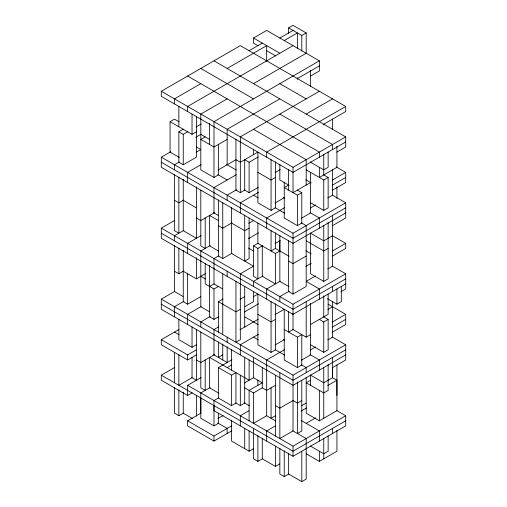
<?xml version="1.0" encoding="UTF-8"?>
<svg xmlns="http://www.w3.org/2000/svg" width="507" height="507" viewBox="0 0 507 507"><rect width="100%" height="100%" fill="white"/><g stroke="black" fill="none" stroke-linecap="round" stroke-linejoin="round"><path stroke-width="0.76" d="M174.465 382.785L174.465 352.365M178.857 354.9L178.857 385.32L192.033 377.715L192.033 357.435M200.81 296.595L187.641 304.2L183.249 301.665L183.249 250.185M200.81 397.995L200.81 418.275L213.986 425.88L218.371 423.345L218.371 413.205M213.986 425.88L213.986 405.6M213.986 268.317L213.986 283.92L222.548 288.863M253.5 362.112L253.5 377.715L262.499 382.912M275.453 161.847L275.453 207.87L271.061 210.405L257.892 202.8L257.892 152.1L240.331 162.24L235.939 159.705L217.934 170.099M279.845 235.362L279.845 250.965L275.453 253.5L257.892 243.36L257.892 223.08M332.193 367.771L345.704 359.97L345.704 344.76L293.014 375.18L293.014 430.95L279.845 438.555L279.845 372.645M293.014 329.55L293.014 313.947M297.406 48.558L297.406 32.955L284.237 40.56M306.19 448.695L306.19 438.555L292.678 430.754M306.19 301.665L306.19 337.155L310.582 334.62M332.535 367.575L332.535 377.715L323.751 382.785L310.24 374.984M336.927 395.46L336.927 365.04M345.704 141.96L293.014 172.38L161.296 96.33L161.296 91.26L240.331 45.63L345.704 106.47L345.704 111.54L323.415 124.411M258.228 45.826L253.5 43.095L253.5 38.025L266.669 30.42L319.359 60.84L319.359 70.98L310.797 75.923M249.108 50.7L262.284 43.095M288.629 33.348L288.629 27.885L293.014 25.35L306.19 32.955L306.19 53.235L253.5 83.655M200.81 83.655L174.465 98.865L174.465 103.935M227.155 68.445L266.669 45.63L266.669 61.233M279.845 38.025L293.014 30.42M288.629 27.885L301.798 35.49L306.19 32.955M293.014 45.63L187.641 106.47L187.641 111.54M179.294 157.424L170.073 152.1L170.073 121.68L174.465 119.145L179.079 121.807M227.155 98.865L200.81 114.075L200.81 169.845L213.986 177.45L218.371 174.915L218.371 144.495M196.418 116.217L196.418 157.17L183.249 164.775L178.857 162.24L178.857 131.82L183.471 129.158M178.857 131.82L183.249 134.355L187.856 131.693M195.981 127.004L201.247 123.962M170.073 121.68L192.033 134.355L196.418 131.82M319.359 60.84L213.986 121.68L213.986 177.45M345.704 212.94L293.014 243.36L161.296 167.31L161.296 157.17L170.751 151.707M195.746 137.283L201.146 134.159M297.07 78.781L319.359 65.91M205.202 136.89L200.81 139.425L213.986 147.03L227.155 139.425M279.845 98.865L227.155 129.285L227.155 164.775M179.193 162.044L174.465 164.775L174.465 169.845M196.082 152.296L200.81 149.565L196.203 146.903M319.359 91.26L240.331 136.89L240.331 192.66L244.938 189.998M201.146 164.579L187.641 172.38L187.641 182.52M306.19 114.075L332.535 98.865M183.471 200.138L178.857 202.8L174.465 200.265M258.329 187.337L249.108 192.66L244.716 190.125L244.716 159.705L249.108 162.24L258.329 156.917M345.704 106.47L266.669 152.1L266.669 157.17M236.275 174.719L213.986 187.59L213.986 212.94M345.704 283.92L293.014 314.34L161.296 238.29L161.296 228.15L174.807 220.349M236.611 189.732L227.155 195.195L227.155 200.265M275.016 172.633L280.282 169.592M183.921 230.292L174.465 235.755L174.465 240.825M214.423 212.687L200.81 220.545L196.418 218.01M275.453 177.45L271.061 179.985L257.892 172.38M161.296 91.26L293.014 167.31L345.704 136.89L345.704 147.03L336.927 152.1M258.564 192.267L240.331 202.8L240.331 212.94M201.146 235.559L187.641 243.36L187.641 253.5M288.629 185.055L284.237 187.59L297.406 195.195L301.798 192.66L301.798 223.08L297.406 225.615L284.237 218.01L284.237 182.127M231.984 222.827L222.763 228.15L218.371 225.615M275.016 203.053L284.237 197.73M310.582 182.52L293.014 192.66L293.014 167.31M210.266 245.502L200.81 250.965L200.81 306.735L209.372 311.678M248.772 223.276L253.5 220.545M306.19 169.845L323.751 179.985L328.143 177.45L328.143 207.87L323.751 210.405L310.582 202.8M284.452 207.743L266.669 218.01L266.669 228.15M332.535 179.985L345.704 172.38L345.704 182.52L332.535 190.125M249.108 228.15L244.716 230.685L231.547 223.08M174.465 271.245L178.857 273.78L183.471 271.118M332.535 185.055L345.704 177.45M218.713 255.839L213.986 258.57L213.986 268.71M248.436 238.683L258.564 232.827M218.371 199.872L218.371 256.035L222.763 258.57L231.984 253.247M310.24 208.066L315.646 204.942M327.807 197.926L332.535 195.195L345.704 202.8L345.704 218.01L332.535 225.615M345.704 354.9L293.014 385.32L161.296 309.27L161.296 299.13L174.807 291.329M183.249 271.245L196.418 278.85L205.88 273.393M262.499 245.768L257.892 248.43L257.892 278.85L253.5 276.315L253.5 245.895L258.107 243.233M301.361 218.263L310.582 212.94L310.582 172.38M275.016 243.613L280.282 240.572M161.296 157.17L293.014 233.22L345.704 202.8M183.921 301.272L174.465 306.735L174.465 316.875M209.594 286.455L214.201 283.793M345.704 207.87L293.014 238.29L161.296 162.24M205.202 263.64L205.202 283.92L213.986 288.99L218.593 286.328M253.836 265.979L240.331 273.78L240.331 339.69L235.939 342.225L235.939 281.385M201.146 306.539L187.641 314.34L187.641 324.48M218.371 332.085L218.371 301.665L222.985 299.003M262.956 275.922L253.5 281.385L253.5 286.455M332.535 235.755L323.751 240.825L310.24 233.024M196.203 355.027L187.641 359.97L161.296 344.76L161.296 339.69L179.079 329.423M306.19 256.035L293.014 263.64L288.629 261.105M210.266 316.482L200.81 321.945L200.81 327.015M240.109 299.257L244.716 296.595M328.143 248.43L323.751 250.965L306.19 240.825M209.594 265.395L209.594 316.875L213.986 319.41L218.593 316.748M253.278 296.722L257.892 294.06L257.892 344.76L271.061 352.365L275.453 349.83L275.453 303.807M280.181 281.189L266.669 288.99L266.669 299.13M305.854 266.371L311.254 263.247M332.535 250.965L345.704 243.36L345.704 248.43L332.535 256.035M240.331 309.27L235.939 311.805L218.371 301.665M244.938 306.608L253.5 301.665L253.5 291.525M218.713 326.819L213.986 329.55L213.986 354.9M244.38 312.001L258.564 303.807M178.857 319.41L178.857 339.69L192.033 347.295L196.418 344.76M289.301 291.132L279.845 296.595L279.845 301.665M315.646 275.922L306.19 281.385L319.359 288.99L319.359 299.13M327.807 268.906L332.535 266.175L345.704 273.78L345.704 288.99L340.977 291.721M161.296 339.69L187.641 354.9L196.203 349.957M288.629 240.825L288.629 291.525L293.014 294.06L306.19 286.455L306.19 225.615L301.462 222.884M192.248 392.798L187.641 395.46L161.296 380.25L161.296 375.18L174.465 367.575M239.988 329.746L258.228 319.214M310.582 233.22L310.582 273.78L323.751 281.385L328.143 278.85L328.143 222.687M275.016 314.594L284.237 309.27L284.237 359.97L297.406 367.575L301.798 365.04L301.798 334.62L297.406 337.155L284.237 329.55M161.296 228.15L293.014 304.2L345.704 273.78M214.423 354.647L200.81 362.505L196.418 359.97M275.453 319.41L271.061 321.945L257.892 314.34M345.704 278.85L293.014 309.27L161.296 233.22M222.763 354.9L218.371 357.435L218.371 341.832M258.564 334.227L240.331 344.76L240.331 354.9M187.641 395.46L187.641 385.32L201.146 377.519M218.371 367.575L231.547 375.18L235.939 372.645L235.939 403.065L231.547 405.6L218.371 397.995L218.371 367.575L231.984 359.717M227.155 367.575L231.769 364.913M293.236 329.423L288.629 332.085L288.629 311.805M327.921 309.397L332.535 306.735M327.465 298.737L336.927 304.2L341.312 301.665L341.312 286.455M275.016 345.014L284.237 339.69M310.582 324.48L328.143 314.34L328.143 294.06M210.266 387.468L200.81 392.925L200.81 413.598M319.144 319.283L323.751 321.945L328.143 319.41L328.143 349.83L323.751 352.365L310.582 344.76M284.452 349.703L266.669 359.97L266.669 415.74L253.5 423.345L253.5 392.925L262.721 387.602M332.193 322.141L345.704 314.34L328.143 304.2M174.465 387.468L174.465 413.205L178.857 415.74L183.471 413.078M332.193 327.211L345.704 319.41M218.713 397.799L213.986 400.53L213.986 410.67L293.014 456.3L345.704 425.88L345.704 415.74L336.483 410.417M244.38 382.981L253.836 377.519M332.193 332.281L345.704 324.48L345.704 314.34M231.769 430.823L213.986 441.09L187.641 425.88L187.641 420.81L200.81 413.205M310.24 350.026L315.646 346.902M327.807 339.886L332.535 337.155L345.704 344.76M262.284 382.785L249.108 390.39L249.108 420.81M301.361 360.224L310.582 354.9L310.582 303.42M217.934 418.529L223.207 415.487M235.717 402.938L240.331 405.6L244.716 403.065L244.716 357.435M275.453 385.32L266.669 390.39L262.284 387.855L262.284 367.575M345.704 349.83L293.014 380.25L161.296 304.2M248.893 410.797L240.331 415.74L240.331 425.88M187.641 420.81L213.986 436.02L231.769 425.753M310.582 380.25L306.19 382.785L323.751 392.925L328.143 390.39L328.143 364.647M293.014 400.53L279.845 408.135L275.453 405.6M275.453 415.74L271.061 418.275L271.061 387.855M301.798 400.53L297.406 403.065L292.799 400.403M327.706 385.574L336.927 380.25L336.927 410.67L319.359 420.81L306.19 413.205L306.19 377.322M301.576 405.727L306.19 403.065M275.231 426.007L266.669 430.95L266.669 441.09M301.12 411.063L306.526 407.939M231.547 420.81L231.547 441.09L249.108 451.23L253.722 448.568M306.19 423.345L315.646 417.882M253.5 428.415L253.5 458.835L257.892 461.37L262.499 458.708M187.641 385.32L293.014 446.16L345.704 415.74M345.704 420.81L293.014 451.23L161.296 375.18M262.284 438.555L262.284 458.835L275.453 466.44L279.845 463.905M279.845 448.302L279.845 474.045L284.237 476.58L288.844 473.918M306.19 453.765L319.359 461.37L336.927 451.23L336.927 430.17M288.629 453.765L288.629 474.045L301.798 481.65L306.19 479.115L306.19 448.308M253.5 38.025L279.845 53.235M266.333 50.504L275.789 55.966M279.845 83.655L306.19 98.865M213.986 60.84L345.704 136.89M200.81 68.445L253.5 98.865M279.845 114.075L332.535 144.495L332.535 149.565M187.641 76.05L319.359 152.1L319.359 157.17M336.249 166.917L345.704 172.38M253.5 129.285L306.19 159.705L306.19 185.055M310.24 162.044L323.751 169.845L328.143 167.31L328.143 152.1M323.529 174.788L328.143 177.45M305.854 179.789L311.254 182.907M200.81 134.355L209.809 139.552M289.066 185.309L279.845 179.985L279.845 164.382M297.191 189.998L301.798 192.66M226.819 164.579L236.275 170.041M283.559 197.337L284.909 198.117M309.904 212.547L319.359 218.01L319.359 228.15M332.193 235.559L345.704 243.36M217.699 174.522L227.155 179.985M253.5 195.195L258.228 197.926M275.117 207.674L284.573 213.136M240.331 192.66L235.939 190.125L235.939 139.425M305.854 250.769L311.254 253.887M213.764 212.813L218.593 215.602M275.231 248.303L289.066 256.288M183.249 200.265L196.418 207.87M218.815 220.798L209.594 215.475L209.594 245.895L218.815 251.219M253.5 245.895L257.892 248.43M248.436 248.037L253.836 251.161M231.211 253.304L253.5 266.175M289.066 286.709L279.845 281.385L279.845 240.825M323.529 316.748L328.143 319.41M200.81 276.315L205.424 278.977M292.577 329.297L306.19 337.155M244.938 317.002L258.107 324.607M283.559 339.297L284.909 340.083M309.904 354.507L319.359 359.97L319.359 370.11M336.927 380.25L332.535 377.715L332.535 357.435M183.027 296.468L174.465 291.525L174.465 245.502M253.5 337.155L258.228 339.886M275.117 349.634L284.573 355.096M301.462 364.844L306.19 367.575L306.19 372.645M161.296 299.13L293.014 375.18M174.465 332.085L179.193 334.816M213.764 354.773L227.155 362.505L227.155 346.908M244.38 387.659L253.5 392.925M301.12 420.417L319.359 430.95L319.359 441.09M244.044 402.672L249.444 405.796M266.333 415.544L275.789 421.006M191.354 377.328L196.76 380.446M218.815 393.178L209.594 387.855L209.594 357.435L249.108 380.25L249.108 359.97M310.24 445.964L323.751 453.765L328.143 451.23L328.143 436.02M217.699 422.958L227.155 428.415L227.155 433.485M192.47 418.529L183.249 413.205L183.249 392.145M336.927 146.25L336.927 167.31L319.359 177.45L319.359 167.31M336.927 186.81L336.927 198.51M336.927 288.99L336.927 304.2M332.535 119.145L332.535 129.285M332.535 169.452L332.535 195.195M332.535 215.475L332.535 266.568M332.535 286.455L332.535 291.525M332.535 301.665L332.535 337.548M332.535 428.415L332.535 433.485M323.751 154.635L323.751 174.915M323.751 179.985L323.751 210.405M323.751 225.615L323.751 281.385M323.751 295.815L323.751 316.875M323.751 321.945L323.751 352.365M323.751 367.575L323.751 418.275M323.751 438.555L323.751 458.835M319.359 390.39L319.359 420.81M319.359 451.23L319.359 461.37M310.582 70.2L310.582 86.583M310.582 375.18L310.582 385.32M301.798 35.49L301.798 51.093M301.798 380.25L301.798 430.95L297.406 433.485L297.406 382.005M301.798 451.23L301.798 481.65M297.406 77.805L297.406 79.365M297.406 195.195L297.406 225.615M297.406 337.155L297.406 367.575M293.014 233.22L293.014 294.06M293.014 304.2L293.014 314.34M293.014 446.16L293.014 456.3M288.629 169.845L288.629 190.125M284.237 450.837L284.237 476.58M275.453 232.827L275.453 248.43L271.061 250.965L271.061 230.685M275.453 253.5L275.453 283.92L262.284 276.315L262.284 245.895M275.453 375.18L275.453 436.02M275.453 446.16L275.453 466.44M271.061 159.705L271.061 210.405M271.061 301.665L271.061 352.365M257.892 380.25L257.892 385.713M257.892 435.627L257.892 461.37M253.5 149.172L253.5 154.635M253.5 357.435L253.5 362.505M249.108 162.24L249.108 192.66M249.108 218.01L249.108 258.57L244.716 261.105L244.716 215.082M249.108 430.95L249.108 451.23M244.716 286.455L244.716 327.015M244.716 428.415L244.716 448.695M240.331 375.18L240.331 405.6M231.547 207.477L231.547 253.5M231.547 349.83L231.547 370.11M231.547 375.18L231.547 405.6M227.155 271.245L227.155 276.315M227.155 337.155L227.155 342.225M222.763 202.407L222.763 258.57M222.763 273.78L222.763 334.62M222.763 343.98L222.763 359.97M213.986 288.99L213.986 319.41M213.986 436.02L213.986 441.09M209.594 123.435L209.594 144.495M205.202 218.01L205.202 248.43L200.81 245.895L200.81 190.125M205.202 359.97L205.202 390.39L200.81 387.855L200.81 332.085M196.418 186.81L196.418 238.29L183.249 230.685L183.249 179.205M196.418 257.79L196.418 278.85M196.418 329.163L196.418 380.25M196.418 395.073L196.418 416.133M192.033 114.075L192.033 134.355M192.033 327.015L192.033 347.295M187.641 273.78L187.641 304.2M187.641 354.9L187.641 359.97M183.249 134.355L183.249 164.775M178.857 106.47L178.857 126.75M178.857 177.057L178.857 233.22L174.465 230.685L174.465 174.522M178.857 248.037L178.857 273.78M178.857 390.003L178.857 415.74"/></g></svg>
